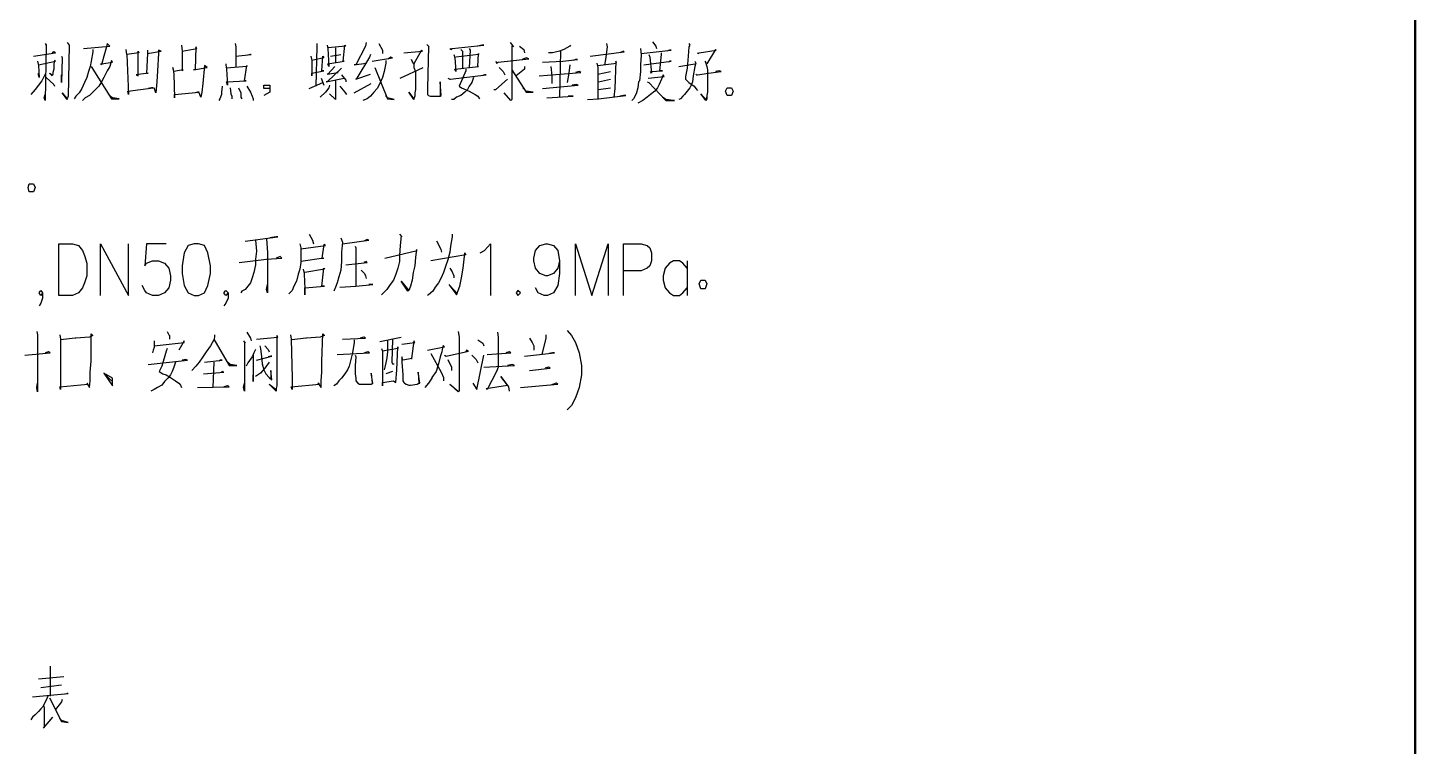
# Model space of a CAD drawing. Header units: millimetres. Extents: x -830 to 4759, y -3917 to 4295.
# Drawn here: x 3697 to 4759, y 2109 to 2658 of the extents above; entities that cross this region are included whole.
import ezdxf

# ---------------------------------------------------------------- set-up
doc = ezdxf.new("R2010")
doc.units = ezdxf.units.MM
doc.layers.add('1', color=7, linetype='Continuous')

msp = doc.modelspace()

# ---------------------------------------------------------------- linework, layer by layer
at = {"layer": '1', "color": 0, "lineweight": 50}
msp.add_lwpolyline([(-830, -3912.2), (-830, 4295.4), (4758.8, 4295.4), (4758.8, -3912.2), (-830, -3912.2)], dxfattribs=at)
at = {"layer": '1', "color": 0, "lineweight": 25}
for points in [[(3710.4, 2646.2), (3711, 2644.9), (3711, 2645.5), (3710.4, 2602.5), (3709.7, 2604.5), (3710.4, 2607.1)], [(3727.3, 2646.8), (3728.6, 2644.9), (3728, 2605.8), (3727.3, 2603.8), (3727.3, 2603.2), (3723.4, 2608.4), (3727.3, 2603.8)], [(3739.7, 2642.3), (3759.9, 2644.2), (3757.9, 2646.2), (3757.3, 2643.6), (3755.3, 2636.4), (3753.4, 2629.9), (3752.7, 2630.5), (3753.4, 2630.5), (3761.9, 2631.8), (3761.2, 2633.1), (3759.9, 2628.6), (3757.9, 2625.3), (3756.6, 2622.7), (3755.3, 2620.1), (3753.4, 2616.9), (3751.4, 2613.6), (3748.8, 2611), (3746.9, 2609), (3744.3, 2606.4), (3741, 2604.5), (3739, 2602.5)], [(3814.6, 2644.9), (3815.3, 2640.3), (3815.3, 2625.3), (3815.9, 2626), (3808.8, 2624.7), (3808.1, 2627.9), (3808.8, 2622.7), (3809.4, 2604.5), (3809.4, 2607.1), (3828.3, 2609), (3827, 2609), (3825.1, 2608.4)], [(3855.7, 2646.2), (3856.3, 2643.6), (3856.3, 2627.9)], [(3918.2, 2646.2), (3918.2, 2643.6), (3917.6, 2613.6)], [(3926.1, 2644.9), (3926.7, 2642.3), (3927.4, 2628.6), (3926.7, 2630.5), (3939.1, 2632.5), (3938.4, 2632.5), (3939.7, 2644.9), (3940.4, 2644.2), (3926.7, 2642.9)], [(3956, 2646.8), (3955.4, 2644.2), (3948.2, 2629.9), (3946.9, 2629.9), (3956, 2631.2)], [(3965.8, 2646.2), (3968.4, 2641), (3968.4, 2638.4)], [(4002.3, 2645.5), (4004.3, 2643.6), (4003.6, 2644.2), (4002.9, 2611.6), (4002.9, 2609), (4002.9, 2607.1), (4003.6, 2606.4), (4004.9, 2605.8), (4006.2, 2605.8), (4012.1, 2605.8), (4012.7, 2605.8), (4013.4, 2606.4), (4012.7, 2616.9), (4012.7, 2605.8)], [(4019.9, 2642.3), (4021.2, 2641.6), (4021.8, 2642.3), (4046, 2644.9), (4044.6, 2644.9), (4041.4, 2644.2)], [(4066.2, 2646.8), (4068.8, 2643.6), (4067.5, 2644.2), (4067.5, 2609.7), (4067.5, 2607.1), (4067.5, 2604.5), (4067.5, 2603.2), (4066.8, 2602.5), (4061.6, 2608.4)], [(4073.3, 2644.2), (4076.6, 2641.6), (4077.2, 2639)], [(4112.4, 2644.9), (4111.8, 2644.2), (4107.2, 2641.6), (4103.9, 2640.3), (4098.7, 2639), (4095.5, 2639)], [(4139.8, 2646.2), (4140.4, 2643.6), (4139.1, 2633.8), (4138.5, 2629.9)], [(4175, 2647.5), (4177.6, 2644.2), (4178.2, 2642.3)], [(4203, 2646.2), (4203.6, 2644.9), (4203, 2643.6), (4202.3, 2636.4), (4201.7, 2627.3), (4200.4, 2620.8), (4200.4, 2618.8), (4203, 2616.2), (4206.9, 2613.6), (4208.2, 2611.6), (4209.5, 2610.3)], [(3701.3, 2636.4), (3718.2, 2639), (3716.9, 2639.7), (3715.6, 2639)], [(3722.8, 2636.4), (3723.4, 2635.1), (3722.8, 2616.2), (3722.8, 2618.2), (3722.8, 2622.1)], [(3746.9, 2641.6), (3746.9, 2639.7), (3745.6, 2632.5), (3744.9, 2628.6), (3743.6, 2624.7), (3742.3, 2620.1), (3740.4, 2616.2), (3738.4, 2611.6), (3736.4, 2608.4), (3733.8, 2605.8), (3732.5, 2603.8)], [(3788.6, 2641), (3788.6, 2638.4), (3787.9, 2623.4), (3789.2, 2623.4), (3780.1, 2622.1), (3781.4, 2621.4), (3781.4, 2640.3), (3782.1, 2639), (3772.9, 2637.7), (3772.3, 2641.6)], [(3772.9, 2637.7), (3774.2, 2607.1), (3773.6, 2609.7), (3793.1, 2612.3), (3791.8, 2612.3), (3789.2, 2611.6)], [(3788.6, 2638.4), (3799, 2640.3), (3797, 2641), (3797, 2638.4), (3796.4, 2625.3), (3795.7, 2616.9), (3795.1, 2608.4), (3793.8, 2612.3)], [(3815.3, 2640.3), (3826.4, 2642.3), (3825.7, 2643.6), (3825.1, 2626), (3823.8, 2626), (3834.2, 2627.9), (3832.2, 2629.2), (3830.9, 2615.5), (3830.3, 2609), (3829.6, 2605.1), (3828.3, 2608.4)], [(3856.3, 2636.4), (3868.1, 2637.7), (3867.4, 2637.7), (3865.5, 2637.1)], [(3913.7, 2636.4), (3914.3, 2633.1), (3914.3, 2621.4), (3914.3, 2623.4), (3923.5, 2625.3), (3922.1, 2625.3), (3922.8, 2636.4), (3923.5, 2635.1), (3914.3, 2633.1)], [(3928.7, 2636.4), (3936.5, 2637.7)], [(3932.6, 2642.9), (3932.6, 2631.2)], [(3959.3, 2637.7), (3958.6, 2635.7), (3948.9, 2619.5), (3948.2, 2618.8), (3959.3, 2622.7)], [(3960.6, 2632.5), (3976.2, 2635.1), (3974.9, 2635.7), (3973, 2634.4)], [(3984.7, 2639), (3999, 2640.3), (3998.4, 2641), (3992.5, 2630.5), (3991.2, 2632.5), (3990.6, 2633.8)], [(4023.1, 2637.7), (4023.8, 2635.1), (4024.5, 2624.7), (4023.8, 2626.6), (4042, 2628.6), (4041.4, 2628.6), (4042, 2638.4), (4042, 2637.7), (4024.5, 2635.7)], [(4028.4, 2641.6), (4029.7, 2640.3), (4029.7, 2627.3)], [(4034.9, 2642.3), (4035.5, 2641), (4034.9, 2627.9)], [(4055.1, 2632.5), (4055.7, 2631.2), (4057, 2631.8), (4080.5, 2634.4), (4078.5, 2635.1), (4075.3, 2633.8)], [(4090.9, 2631.8), (4106.6, 2632.5), (4117.6, 2633.8), (4116.3, 2633.8), (4114.4, 2633.1)], [(4104.6, 2640.3), (4103.9, 2605.1)], [(4127.4, 2636.4), (4153.5, 2639.7), (4152.8, 2640.3), (4150.2, 2639)], [(4165.8, 2642.3), (4166.5, 2637.1), (4165.8, 2629.9), (4165.8, 2624.7), (4165.2, 2617.5), (4164.5, 2616.9), (4163.9, 2612.3), (4162.6, 2607.7), (4160.6, 2603.8), (4159.3, 2602.5)], [(4166.5, 2638.4), (4189.3, 2641), (4188, 2641), (4186, 2640.3)], [(4172.4, 2637.7), (4173, 2635.7), (4174.3, 2623.4), (4173.7, 2624.7), (4182.8, 2625.3), (4180.8, 2625.3), (4182.1, 2637.7), (4182.1, 2639)], [(4209.5, 2639), (4210.2, 2638.4), (4210.8, 2639), (4223.8, 2641), (4223.2, 2641.6), (4216.7, 2630.5), (4215.4, 2632.5), (4216.7, 2628.6), (4217.3, 2626), (4217.3, 2623.4), (4217.3, 2620.1), (4217.3, 2616.2), (4217.3, 2612.3), (4217.3, 2609), (4216.7, 2606.4), (4216.7, 2603.8), (4216, 2602.5), (4212.1, 2607.7), (4216, 2603.2), (4216.7, 2605.1)], [(3710.4, 2622.7), (3707.8, 2617.5), (3705.2, 2614.2), (3702.6, 2611), (3699.3, 2607.1)], [(3704.5, 2632.5), (3705.2, 2629.2), (3705.8, 2620.1), (3705.2, 2622.1), (3705.2, 2623.4)], [(3705.2, 2629.9), (3718.2, 2632.5), (3717.5, 2633.1), (3716.9, 2630.5), (3716.9, 2626.6), (3716.2, 2624), (3716.2, 2622.7), (3715.6, 2621.4), (3713.6, 2623.4), (3715.6, 2622.1)], [(3745.6, 2628.6), (3761.2, 2603.8), (3767.1, 2603.8), (3761.9, 2604.5), (3761.2, 2605.1), (3758.6, 2607.7)], [(3848.5, 2630.5), (3848.5, 2629.9), (3849.2, 2626.6), (3849.8, 2614.2), (3849.2, 2616.9), (3864.2, 2617.5), (3862.9, 2617.5), (3864.8, 2629.2), (3864.8, 2628.6), (3849.2, 2627.3)], [(3937.1, 2627.3), (3926.1, 2616.9), (3925.4, 2616.9), (3939.1, 2619.5)], [(3931.9, 2628.6), (3926.7, 2622.7), (3926.1, 2622.7), (3934.5, 2624)], [(3971, 2633.1), (3971, 2631.2), (3969.7, 2624.7), (3968.4, 2620.1), (3966.5, 2615.5), (3964.5, 2611.6), (3961.9, 2609), (3959.3, 2605.8), (3956.7, 2603.8), (3953.4, 2602.5)], [(3962.5, 2627.9), (3972.3, 2603.8), (3977.5, 2603.2), (3972.3, 2604.5), (3971, 2606.4)], [(3982.1, 2619.5), (3999.7, 2627.9)], [(3992.5, 2630.5), (3992.5, 2627.9), (3993.8, 2624.7), (3993.8, 2621.4), (3993.8, 2617.5), (3993.8, 2614.2), (3993.8, 2611), (3993.2, 2608.4), (3993.2, 2605.8), (3992.5, 2603.8), (3992.5, 2603.2), (3988.6, 2609), (3992.5, 2603.8)], [(4032.3, 2626.6), (4032.3, 2625.3), (4027.1, 2613.6), (4029, 2612.3), (4034.9, 2609.7), (4039.4, 2607.1), (4041.4, 2605.8), (4042.7, 2603.8)], [(4057.7, 2627.9), (4060.9, 2624.7), (4062.2, 2622.1)], [(4067.5, 2626), (4078.5, 2609), (4083.7, 2609), (4078.5, 2609.7), (4075.9, 2612.3)], [(4077.2, 2628.6), (4077.2, 2626.6), (4070.7, 2621.4)], [(4088.3, 2621.4), (4120.2, 2624), (4118.9, 2624.7), (4116.3, 2624)], [(4097.4, 2628.6), (4098.1, 2621.4), (4098.1, 2620.1), (4098.1, 2615.5)], [(4111.8, 2629.9), (4111.1, 2623.4), (4109.8, 2616.2)], [(4132.6, 2631.2), (4133.3, 2627.9), (4133.3, 2614.9), (4133.3, 2603.8)], [(4133.3, 2629.2), (4147.6, 2631.2), (4147, 2632.5), (4146.3, 2611.6), (4145.6, 2605.1)], [(4133.3, 2622.7), (4143, 2624.7)], [(4168.5, 2629.9), (4189.3, 2632.5), (4188.7, 2632.5), (4187.4, 2631.8)], [(4207.5, 2632.5), (4208.2, 2631.2), (4207.5, 2628.6), (4206.2, 2621.4), (4205.6, 2616.9), (4204.9, 2614.9), (4203.6, 2612.3), (4201.7, 2609.7), (4199.7, 2607.1), (4198.4, 2605.8), (4196.5, 2603.8), (4195.2, 2603.2)], [(4195.2, 2628.6), (4207.5, 2630.5)], [(4208.2, 2622.7), (4208.9, 2622.1), (4209.5, 2622.1), (4218, 2623.4), (4227.7, 2624.7), (4226.4, 2625.3), (4223.2, 2624.7)], [(3711, 2620.1), (3716.9, 2614.9), (3717.5, 2613.6)], [(3845.9, 2613.6), (3845.3, 2609), (3845.3, 2607.1), (3844, 2603.8), (3843.3, 2602.5)], [(3851.8, 2612.3), (3852.4, 2607.7), (3853.1, 2605.8), (3853.1, 2603.8)], [(3858.3, 2612.3), (3860.2, 2608.4), (3860.2, 2605.1), (3860.9, 2603.8)], [(3864.8, 2613.6), (3867.4, 2609), (3868.7, 2605.8), (3869.4, 2603.8), (3869.4, 2602.5)], [(3882.4, 2611.6), (3877.8, 2611.6), (3877.8, 2614.2), (3882.4, 2614.2), (3882.4, 2609), (3877.8, 2606.4)], [(3912.4, 2611.6), (3922.8, 2616.2)], [(3928, 2614.2), (3927.4, 2612.3), (3924.8, 2609), (3920.8, 2605.1)], [(3921.5, 2619.5), (3923.5, 2614.2)], [(3932.6, 2617.5), (3932.6, 2609), (3932.6, 2606.4), (3932.6, 2604.5), (3932.6, 2603.2), (3928, 2607.7), (3931.9, 2603.8)], [(3935.8, 2613.6), (3939.7, 2609), (3941, 2607.1)], [(3937.1, 2622.1), (3940.4, 2618.2), (3940.4, 2616.9)], [(3946.9, 2608.4), (3959.9, 2615.5)], [(4018.6, 2619.5), (4019.9, 2618.8), (4020.5, 2618.8), (4047.9, 2622.1), (4046.6, 2622.1), (4044.6, 2621.4)], [(4038.1, 2620.1), (4036.8, 2616.2), (4034.9, 2613.6), (4033.6, 2611), (4031.6, 2609), (4028.4, 2606.4), (4025.1, 2605.1), (4023.1, 2603.2), (4021.2, 2603.2)], [(4053.8, 2611), (4055.1, 2611), (4064.2, 2618.8)], [(4090.9, 2611.6), (4118.3, 2614.2), (4117, 2614.9), (4113.7, 2614.2)], [(4133.9, 2616.9), (4143, 2618.8)], [(4133.9, 2611), (4143, 2612.3)], [(4171.7, 2619.5), (4184.1, 2620.8), (4183.4, 2622.1), (4182.1, 2618.8), (4180.2, 2614.9), (4178.9, 2612.3), (4176.9, 2609.7), (4173.7, 2607.1), (4171.1, 2605.1), (4167.8, 2602.5), (4163.9, 2600.6)], [(4171.1, 2616.9), (4172.4, 2616.2), (4185.4, 2602.5), (4191.9, 2602.5), (4191.3, 2602.5), (4185.4, 2603.2), (4182.8, 2605.1)], [(4235.6, 2612.3), (4236.9, 2609.7), (4235.6, 2606.4), (4232.3, 2606.4), (4231, 2609.7), (4232.3, 2612.3), (4235.6, 2612.3)], [(4094.2, 2604.5), (4114.4, 2605.8), (4113.1, 2605.8), (4110.5, 2605.8)], [(4125.4, 2603.2), (4133.9, 2603.8), (4154.8, 2606.4), (4152.8, 2606.4), (4150.2, 2605.8)], [(3701.3, 2538.7), (3702.6, 2536.1), (3701.3, 2532.8), (3698, 2532.8), (3697.3, 2536.1), (3698, 2538.7), (3701.3, 2538.7)], [(3871.3, 2495.7), (3872, 2487.2), (3871.3, 2481.3), (3871.3, 2476.8), (3870, 2470.9), (3868.7, 2467), (3867.4, 2463.1), (3865.5, 2460.5), (3863.5, 2457.9), (3860.9, 2456.6), (3860.2, 2455.3)], [(3863.5, 2495), (3888.3, 2498.3), (3887, 2498.3), (3882.4, 2497.6)], [(3879.8, 2497), (3880.4, 2485.9), (3880.4, 2470.9), (3880.4, 2459.2), (3880.4, 2455.3), (3879.8, 2457.9), (3880.4, 2461.8)], [(3912.4, 2500.2), (3915, 2495.7), (3915.6, 2493)], [(3936.5, 2497.6), (3937.8, 2494.3), (3937.1, 2486.5), (3937.1, 2479.4), (3936.5, 2472.8), (3935.2, 2467.6), (3933.9, 2463.1), (3932.6, 2459.8), (3931.3, 2456.6)], [(3937.8, 2493), (3958, 2495.7), (3956.7, 2496.3), (3954.1, 2495)], [(3981.4, 2500.2), (3983.4, 2498.3), (3982.7, 2498.9), (3982.1, 2491.7), (3981.4, 2483.9), (3981.4, 2479.4), (3980.1, 2474.2), (3978.8, 2469.6), (3976.9, 2465), (3974.3, 2461.8), (3971.7, 2457.9), (3969.7, 2455.9), (3967.8, 2454)], [(4021.8, 2500.2), (4021.8, 2498.3), (4020.5, 2491.1), (4019.9, 2486.5), (4018.6, 2480.7), (4016.6, 2475.5), (4015.3, 2470.9), (4013.4, 2467), (4011.4, 2463.1), (4008.8, 2459.8), (4006.9, 2456.6), (4003.6, 2454), (4002.9, 2453.3)], [(3720.8, 2453.3), (3720.8, 2493), (3731.2, 2493), (3735.8, 2491.7), (3739, 2487.8), (3740.4, 2483.9), (3742.3, 2478.1), (3742.3, 2468.3), (3740.4, 2463.1), (3739, 2459.2), (3735.8, 2455.3), (3731.2, 2453.3), (3720.8, 2453.3)], [(3752.7, 2453.3), (3752.7, 2493), (3774.2, 2453.3), (3774.2, 2493)], [(3802.9, 2493), (3787.9, 2493), (3786.6, 2476.1), (3787.9, 2478.1), (3792.5, 2480), (3797, 2480), (3801.6, 2478.1), (3804.9, 2474.2), (3806.2, 2468.3), (3806.2, 2465), (3804.9, 2459.2), (3801.6, 2455.3), (3797, 2453.3), (3792.5, 2453.3), (3787.9, 2455.3), (3786.6, 2457.2), (3784.7, 2461.1)], [(3824.4, 2493), (3819.8, 2491.7), (3816.6, 2485.9), (3815.3, 2476.1), (3815.3, 2470.2), (3816.6, 2461.1), (3819.8, 2455.3), (3824.4, 2453.3), (3827.7, 2453.3), (3832.2, 2455.3), (3834.8, 2461.1), (3836.8, 2470.2), (3836.8, 2476.1), (3834.8, 2485.9), (3832.2, 2491.7), (3827.7, 2493), (3824.4, 2493)], [(3905.2, 2493), (3905.9, 2489.8), (3905.9, 2483.9), (3905.9, 2478.7), (3905.2, 2473.5), (3903.9, 2469.6), (3902.6, 2464.4), (3900.6, 2460.5), (3899.3, 2457.2), (3896.7, 2454.6)], [(3905.9, 2489.1), (3924.8, 2491.7), (3923.5, 2492.4), (3922.1, 2482), (3923.5, 2482), (3905.9, 2479.4)], [(3947.6, 2491.1), (3948.2, 2489.8), (3948.2, 2460.5)], [(3970.4, 2482), (3995.1, 2487.8), (3994.5, 2488.5), (3993.8, 2482.6), (3993.2, 2476.1), (3991.9, 2470.9), (3991.2, 2465), (3989.9, 2460.5), (3988.6, 2457.2), (3988, 2456.6), (3982.7, 2464.4), (3988.6, 2457.2)], [(4019.2, 2461.8), (4024.5, 2454.6), (4025.1, 2454), (4027.7, 2460.5), (4029, 2467), (4030.3, 2474.2), (4031, 2481.3), (4031.6, 2485.9), (4032.3, 2484.6), (4005.6, 2480)], [(4014, 2486.5), (4013.4, 2488.5), (4010.1, 2495)], [(4043.3, 2485.9), (4046.6, 2487.8), (4051.2, 2493), (4051.2, 2453.3)], [(4103.9, 2480), (4102.6, 2474.2), (4099.4, 2470.2), (4094.8, 2468.3), (4093.5, 2468.3), (4089, 2470.2), (4085.7, 2474.2), (4084.4, 2480), (4084.4, 2482), (4085.7, 2487.8), (4089, 2491.7), (4093.5, 2493), (4094.8, 2493), (4099.4, 2491.7), (4102.6, 2487.8), (4103.9, 2480), (4103.9, 2470.2), (4102.6, 2461.1), (4099.4, 2455.3), (4094.8, 2453.3), (4092.2, 2453.3), (4087.7, 2455.3), (4085.7, 2459.2)], [(4116.3, 2453.3), (4116.3, 2493), (4128.7, 2453.3), (4141.1, 2493), (4141.1, 2453.3)], [(4152.8, 2453.3), (4152.8, 2493), (4166.5, 2493), (4171.1, 2491.7), (4173, 2489.8), (4174.3, 2485.9), (4174.3, 2480), (4173, 2476.1), (4171.1, 2474.2), (4166.5, 2472.2), (4152.8, 2472.2)], [(3858.9, 2478.7), (3879.8, 2481.3), (3891.5, 2482), (3890.2, 2483.3), (3887, 2482)], [(3907.8, 2473.5), (3908.5, 2470.2), (3908.5, 2469.6), (3909.1, 2458.5), (3909.1, 2454), (3909.1, 2457.9), (3909.1, 2459.2), (3924.1, 2460.5), (3922.1, 2460.5), (3923.5, 2474.2), (3924.1, 2473.5), (3909.1, 2470.9)], [(3940.4, 2476.8), (3956.7, 2478.7), (3956, 2479.4), (3954.1, 2478.7)], [(4019.9, 2474.2), (4021.8, 2471.5), (4023.1, 2468.3), (4023.1, 2467)], [(4201.7, 2474.2), (4198.4, 2478.1), (4195.8, 2480), (4191.3, 2480), (4188, 2478.1), (4184.7, 2474.2), (4183.4, 2468.3), (4183.4, 2465), (4184.7, 2459.2), (4188, 2455.3), (4191.3, 2453.3), (4195.8, 2453.3), (4198.4, 2455.3), (4201.7, 2459.2)], [(4201.7, 2480), (4201.7, 2453.3)], [(3952.1, 2472.8), (3954.7, 2470.2), (3955.4, 2468.3), (3956, 2466.3)], [(4215.4, 2465), (4216.7, 2462.4), (4215.4, 2458.5), (4212.1, 2458.5), (4210.8, 2462.4), (4212.1, 2465), (4215.4, 2465)], [(3708.4, 2455.3), (3707.1, 2453.3), (3705.8, 2455.3), (3707.1, 2457.2), (3708.4, 2455.3), (3708.4, 2451.3), (3707.1, 2447.4), (3705.8, 2445.5)], [(3850.5, 2455.3), (3848.5, 2453.3), (3847.2, 2455.3), (3848.5, 2457.2), (3850.5, 2455.3), (3850.5, 2451.3), (3848.5, 2447.4), (3847.2, 2445.5)], [(3935.8, 2459.8), (3948.2, 2460.5), (3961.2, 2461.8), (3959.9, 2461.8), (3958, 2461.8)], [(4019.9, 2461.1), (4025.8, 2454.6), (4025.1, 2454.6)], [(4072, 2457.2), (4070.7, 2455.3), (4072, 2453.3), (4074, 2455.3), (4072, 2457.2)], [(3703.9, 2425.9), (3704.5, 2423.3), (3704.5, 2379.7), (3703.9, 2382.9), (3704.5, 2386.2)], [(3721.5, 2423.3), (3722.1, 2420.1), (3722.1, 2390.1), (3722.1, 2388.8), (3722.1, 2381.6), (3721.5, 2383.6), (3743, 2385.5), (3742.3, 2386.2), (3744.3, 2382.9), (3744.9, 2388.1), (3744.9, 2394.7), (3745.6, 2403.1), (3745.6, 2424), (3746.9, 2422.7), (3744.3, 2421.4), (3733.8, 2420.7), (3733.2, 2420.7), (3722.1, 2419.4)], [(3803.6, 2425.9), (3804.9, 2423.3), (3805.5, 2422.7), (3805.5, 2421.4), (3805.5, 2420.1)], [(3840, 2423.3), (3840, 2421.4), (3839.4, 2419.4), (3836.8, 2414.9), (3833.5, 2410.3), (3830.9, 2406.4), (3828.3, 2402.5), (3825.7, 2399.2), (3822.5, 2396)], [(3864.8, 2425.3), (3867.4, 2420.7), (3868.1, 2418.8)], [(3872, 2420.1), (3888.3, 2421.4), (3887.6, 2422.7), (3887.6, 2420.1), (3887.6, 2392), (3887.6, 2384.2), (3887, 2382.3), (3887, 2380.3), (3884.4, 2382.9), (3881.7, 2385.5), (3887, 2381.6)], [(3898, 2423.3), (3898.7, 2420.1), (3899.3, 2390.1), (3899.3, 2388.8), (3899.3, 2381.6), (3898.7, 2383.6), (3920.2, 2385.5), (3918.9, 2386.2), (3921.5, 2382.9), (3921.5, 2388.1), (3922.1, 2394.7), (3922.1, 2403.1), (3922.8, 2424), (3924.1, 2422.7), (3920.8, 2421.4), (3910.4, 2420.7), (3909.8, 2420.7), (3899.3, 2419.4)], [(3937.8, 2420.1), (3955.4, 2420.7), (3954.1, 2421.4), (3951.5, 2420.7)], [(3966.5, 2418.1), (3982.7, 2421.4)], [(4026.4, 2425.9), (4027.1, 2421.4), (4027.1, 2394), (4027.1, 2393.4), (4027.1, 2384.2), (4027.1, 2380.3), (4026.4, 2379.7), (4019.9, 2385.5), (4026.4, 2380.3)], [(4056.4, 2425.3), (4057, 2421.4), (4057, 2398.6), (4055.7, 2395.3), (4048.6, 2381.6), (4047.9, 2382.3), (4064.2, 2384.9), (4059, 2391.4), (4064.8, 2383.6), (4065.5, 2380.3)], [(4093.5, 2423.3), (4093.5, 2420.7), (4090.3, 2408.3)], [(4109.8, 2426.6), (4113.1, 2422.7), (4116.3, 2417.5), (4118.9, 2409.6), (4120.9, 2399.9), (4120.9, 2392.7), (4118.9, 2382.9), (4116.3, 2375.1), (4113.1, 2369.2), (4109.8, 2366)], [(3694.7, 2407.7), (3714.3, 2409.6), (3713, 2410.3), (3710.4, 2409.6)], [(3793.8, 2418.8), (3793.8, 2415.5), (3793.8, 2413.6), (3793.1, 2411.6), (3792.5, 2409.6)], [(3793.8, 2414.9), (3816.6, 2417.5), (3816.6, 2418.8), (3812.7, 2411.6)], [(3803.6, 2412.9), (3802.9, 2410.9), (3799.6, 2399.2), (3797.7, 2395.3), (3800.3, 2393.4), (3802.9, 2392.7), (3806.2, 2390.7), (3810.1, 2388.1), (3812.7, 2386.2), (3814, 2384.9), (3814.6, 2382.9)], [(3839.4, 2420.1), (3851.1, 2399.9), (3857, 2399.9), (3851.8, 2400.5), (3849.8, 2402.5)], [(3862.2, 2418.8), (3863.5, 2416.8), (3862.9, 2417.5), (3862.9, 2390.1), (3862.9, 2380.3), (3862.2, 2382.9), (3862.9, 2386.2)], [(3871.3, 2412.2), (3870, 2409.6), (3868.7, 2406.4), (3865.5, 2401.8), (3864.2, 2399.2)], [(3874.6, 2414.9), (3875.2, 2412.9), (3875.9, 2406.4), (3876.5, 2401.2), (3877.8, 2396.6), (3879.1, 2393.4), (3881.7, 2390.7), (3883.7, 2388.8), (3883.1, 2396), (3883.1, 2389.4)], [(3878.5, 2414.9), (3881.1, 2412.2), (3881.7, 2410.3)], [(3946.9, 2419.4), (3946.9, 2417.5), (3945.6, 2409.6), (3944.3, 2404.4), (3943, 2399.2), (3941.7, 2396.6), (3939.7, 2393.4), (3937.1, 2390.1), (3935.2, 2388.1), (3933.2, 2385.5), (3931.3, 2384.2)], [(3933.9, 2408.3), (3958.6, 2409.6), (3957.3, 2410.3), (3954.7, 2409.6)], [(3967.8, 2412.9), (3968.4, 2410.9), (3968.4, 2397.9), (3968.4, 2394), (3968.4, 2384.2), (3968.4, 2386.8), (3976.9, 2388.1), (3978.8, 2386.8), (3979.5, 2396.6), (3980.1, 2414.2), (3980.1, 2412.9), (3968.4, 2410.9)], [(3972.3, 2418.8), (3972.3, 2410.3), (3971.7, 2405.7), (3971, 2401.8), (3970.4, 2398.6), (3969.7, 2396.6)], [(3976.2, 2420.1), (3975.6, 2402.5), (3976.2, 2401.2), (3977.5, 2401.2)], [(3983.4, 2416.2), (3993.2, 2417.5), (3992.5, 2418.8), (3990.6, 2405.1), (3991.2, 2405.1), (3984.1, 2403.8), (3983.4, 2406.4), (3983.4, 2402.5), (3984.1, 2392.7), (3984.1, 2390.1), (3984.1, 2388.1), (3984.7, 2386.8), (3985.4, 2386.2), (3986.7, 2385.5), (3988.6, 2384.9), (3989.9, 2384.9), (3995.1, 2385.5), (3996.4, 2386.2), (3997.1, 2386.2), (3995.8, 2394.7), (3996.4, 2386.2)], [(4002.9, 2411.6), (4016, 2414.2), (4014.7, 2414.9), (4014, 2410.3), (4012.7, 2406.4), (4011.4, 2401.2), (4009.5, 2395.3), (4006.2, 2390.7), (4006.2, 2390.1), (4003.6, 2386.2), (4001, 2382.9)], [(4016, 2407.7), (4017.3, 2407), (4034.2, 2410.9), (4032.9, 2411.6), (4032.3, 2410.3)], [(4041.4, 2419.4), (4045.3, 2416.8), (4046, 2414.9)], [(4048.6, 2408.3), (4066.8, 2409.6), (4065.5, 2410.3), (4062.9, 2409.6)], [(4081.1, 2420.7), (4083.1, 2417.5), (4084.4, 2414.9), (4084.4, 2411.6)], [(3789.2, 2400.5), (3819.2, 2403.8), (3817.9, 2404.4), (3815.3, 2403.8)], [(3810.1, 2402.5), (3808.8, 2398.6), (3807.5, 2395.3), (3806.2, 2392.7), (3804.2, 2390.1), (3801.6, 2387.5), (3799.6, 2384.9), (3796.4, 2382.9), (3793.8, 2381.6), (3791.2, 2380.3)], [(3832.2, 2402.5), (3845.9, 2403.8), (3844.6, 2403.8), (3843.3, 2403.1)], [(3839.4, 2402.5), (3838.7, 2382.9)], [(3869.4, 2408.3), (3869.4, 2397.3), (3869.4, 2390.7), (3869.4, 2387.5), (3869.4, 2390.1), (3869.4, 2392.7)], [(3881.7, 2402.5), (3878.5, 2397.9), (3875.2, 2394), (3871.3, 2391.4)], [(3872, 2403.8), (3883.7, 2407), (3883.1, 2407), (3881.1, 2406.4)], [(3947.6, 2407.7), (3948.2, 2406.4), (3947.6, 2399.9), (3947.6, 2393.4), (3948.2, 2390.1), (3948.2, 2388.1), (3949.5, 2386.2), (3950.8, 2385.5), (3953.4, 2385.5), (3956, 2385.5), (3959.9, 2385.5), (3961.2, 2386.2), (3959.9, 2394), (3960.6, 2386.2)], [(4005.6, 2409), (4013.4, 2394.7), (4015.3, 2390.7), (4015.3, 2388.1)], [(4018.6, 2404.4), (4021.2, 2398.6), (4021.2, 2396)], [(4036.8, 2407.7), (4040.1, 2404.4), (4041.4, 2401.8)], [(4037.5, 2386.2), (4040.7, 2381.6), (4046, 2407.7)], [(4046, 2398.6), (4069.4, 2399.9), (4068.1, 2400.5), (4064.2, 2399.9)], [(4077.2, 2407), (4100, 2409.6), (4098.7, 2409.6), (4096.1, 2409)], [(3761.2, 2388.1), (3755.3, 2394), (3761.9, 2384.2), (3761.9, 2390.1), (3755.3, 2394)], [(3831.6, 2393.4), (3847.2, 2394.7), (3845.9, 2395.3), (3845.3, 2394.7)], [(3976.2, 2395.3), (3971, 2393.4)], [(4081.1, 2396), (4096.8, 2397.9), (4095.5, 2398.6), (4092.9, 2397.9)], [(3827, 2382.9), (3851.1, 2383.6), (3849.8, 2384.2), (3847.2, 2383.6)], [(4074, 2382.9), (4102.6, 2385.5), (4101.3, 2386.2), (4097.4, 2384.9)], [(3714.3, 2169.9), (3714.3, 2167.9), (3714.3, 2147)], [(3705.2, 2160.1), (3724.7, 2162)], [(3707.1, 2153.6), (3722.8, 2155.5)], [(3712.3, 2147), (3711, 2143.8), (3709.1, 2139.9), (3708.4, 2138.6), (3707.1, 2137.3), (3705.2, 2135.3), (3702.6, 2132.7), (3700.6, 2130.8), (3699.3, 2128.8)], [(3700.6, 2146.4), (3728, 2149), (3727.3, 2149), (3726, 2148.4)], [(3713.6, 2145.7), (3722.8, 2127.5), (3728, 2126.8), (3722.8, 2128.2), (3721.5, 2130.1)], [(3709.1, 2139.9), (3709.7, 2137.9), (3709.7, 2123.6), (3709.1, 2122.3), (3716.2, 2130.8)], [(3723.4, 2144.4), (3722.8, 2142.5), (3718.2, 2136.6)]]:
    msp.add_lwpolyline(points, dxfattribs=at)

doc.saveas('drawing.dxf')
